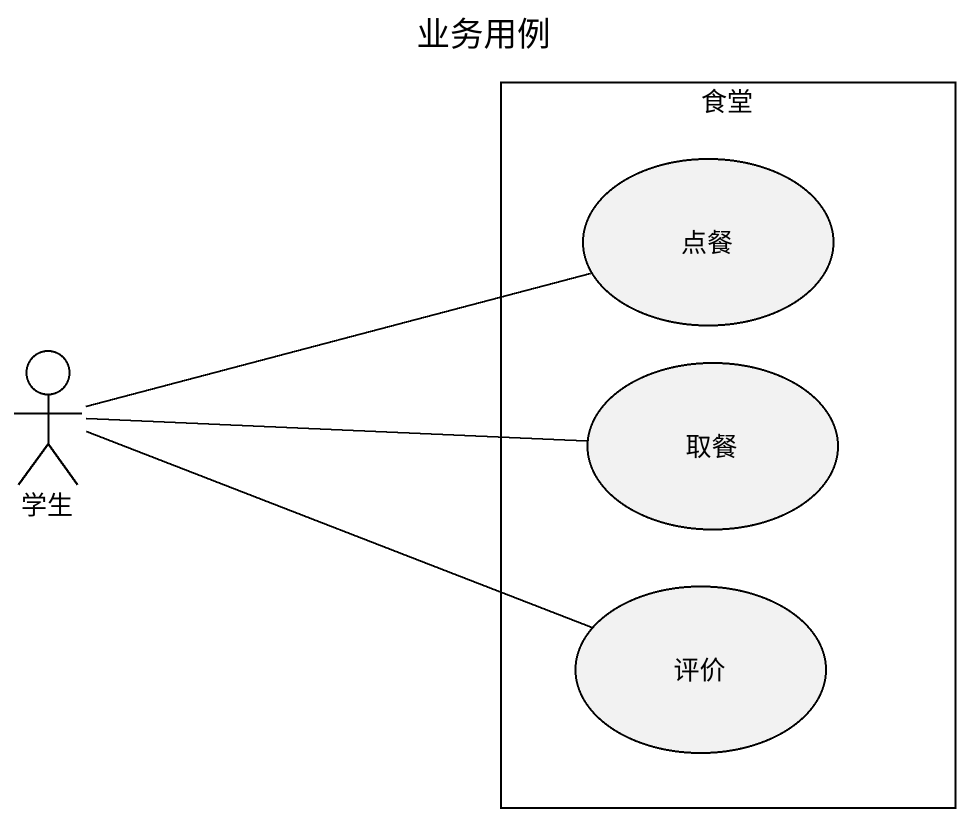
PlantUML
@startuml
title 业务用例
rectangle 食堂 {
  usecase 点餐
  usecase 取餐
  usecase 评价
}
actor 学生
学生 -right- 点餐
学生 -right- 取餐
学生 -right- 评价
@enduml
